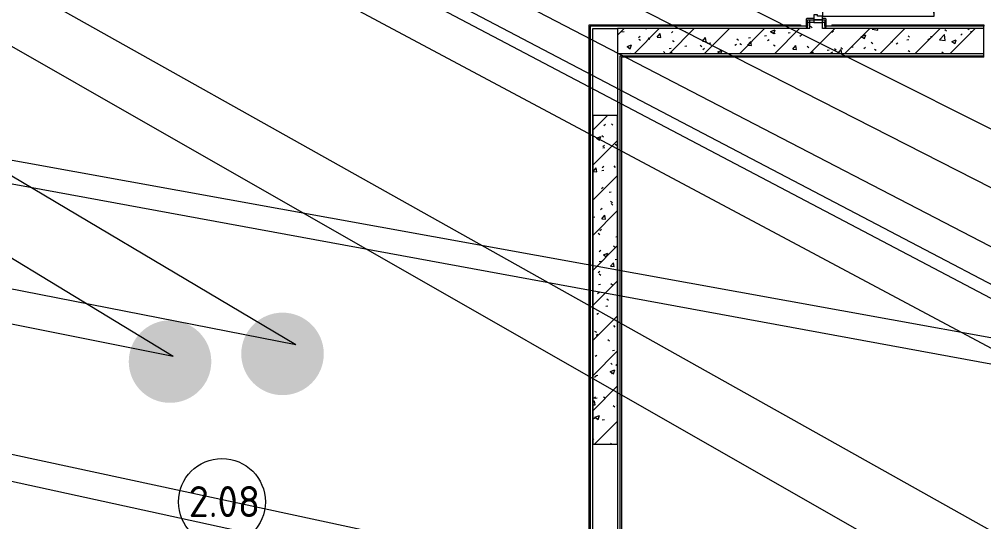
# Model space of a CAD drawing. Header units: millimetres. Extents: x -584918 to 2941280, y 3000189 to 4229862.
# Drawn here: x 174390 to 182161, y 3835191 to 3839241 of the extents above; entities that cross this region are included whole.
import ezdxf

# ---------------------------------------------------------------- set-up
doc = ezdxf.new("R2010")
doc.units = ezdxf.units.MM
doc.linetypes.add('ASVP_Невидимые', pattern=[5, 3, -2])
for name, color, linetype, lineweight in [('Двери', 7, 'Continuous', 0), ('Марки помещений', 7, 'Continuous', 0), ('Обобщенные модели', 7, 'Continuous', 0), ('Перекрытие', 7, 'Continuous', 0), ('Стены внутренние', 7, 'Continuous', 0), ('Стены несущие', 7, 'Continuous', 0), ('Стены отделка', 7, 'Continuous', 0), ('экспертиза ДУ', 1, 'Continuous', 0), ('экспертиза ДУ пояснения', 6, 'Continuous', 0)]:
    doc.layers.add(name, color=color, linetype=linetype, lineweight=lineweight)
doc.styles.add('GOST Common_2', font='', dxfattribs={"height": 500})
doc.styles.get('GOST Common_2').set_extended_font_data('GOST Common')
pattern_1 = [(45, (184030.3, 3824416.36), (-141.4214, 141.4214), [])]
pattern_2 = [(50, (184030.3, 3824416.36), (364.368, -31.8783), [38.1, -419.1]), (355, (184030.3, 3824416.36), (-70.486, 382.113), [30.48, -335.28]), (100.451, (184060.67, 3824413.7), (293.885, 350.2334), [32.38, -356.18]), (46.184, (184030.3, 3824517.96), (542.158, -84.086), [57.15, -628.65]), (96.636, (184075.5, 3824510.96), (474.805, 494.855), [48.57, -534.27]), (351.184, (184030.3, 3824517.96), (474.81, 494.85), [45.72, -502.92]), (21, (184081.1, 3824492.56), (303.2285, -204.5305), [38.1, -419.1]), (326, (184081.1, 3824492.56), (123.604, 368.376), [30.48, -335.28]), (71.451, (184106.37, 3824475.52), (426.834, 163.843), [32.38, -356.18]), (37.5, (184030.3, 3824416.36), (6.1766, 169.1102), [16.764, -314.452, 16.764, -323.596, -336.55]), (37.5, (184030.3, 3824416.36), (6.1766, 169.1102), [-671.576, 16.764, -319.786]), (7.5, (184030.3, 3824416.36), (133.6389, 200.3615), [16.764, -177.292, 16.764, -306.832, -128.27]), (7.5, (184030.3, 3824416.36), (133.6389, 200.3615), [-517.652, 16.764, -111.506]), (327.5, (183917.02, 3824416.36), (271.1818, -11.4584), [16.764, -110.236, 16.764, -379.476, -525.78]), (327.5, (183917.02, 3824416.36), (271.1818, -11.4584), [-523.24, 16.764, -509.016]), (317.5, (183866.22, 3824416.36), (296.2585, 50.853), [16.764, -148.336, 16.764, -246.38, -373.38]), (317.5, (183866.22, 3824416.36), (296.2585, 50.853), [-428.244, 16.764, -356.616])]

# ---------------------------------------------------------------- blocks, each defined once
blk = doc.blocks.new('ASVP_ДверьДеревянная_2 полотна - Межкомнатная 1300х2000h_полотна_ Г Л _1220 в свету_-7531502-АР Этаж 02')
at = {"layer": 'Двери', "lineweight": 18}
for p, q in [((650, 950), (610, 950)), ((610, 950), (610, 50)), ((650, 50), (650, 950)), ((-650, 450), (-610, 450)), ((-650, 50), (-650, 450)), ((-610, 450), (-610, 50)), ((-680, 50), (-650, 50)), ((-680, -20), (-680, 50)), ((-610, 50), (-650, 50)), ((-650, 50), (-650, 10)), ((-650, 10), (-640, 10)), ((-640, 10), (-640, -20)), ((610, 50), (650, 50)), ((650, 10), (640, 10)), ((640, 10), (640, -20)), ((680, 50), (650, 50)), ((650, 50), (650, 10)), ((680, -20), (680, 50)), ((-640, -20), (-680, -20)), ((640, -20), (680, -20))]:
    blk.add_line(p, q, dxfattribs=at)
at = {"layer": 'Двери', "linetype": 'ASVP_Невидимые', "lineweight": 18}
for p, q in [((-700, 50), (-680, 50)), ((-700, -20), (-700, 50)), ((-680, 50), (-680, -20)), ((700, 50), (680, 50)), ((680, 50), (680, -20)), ((700, -20), (700, 50)), ((-680, -20), (-700, -20)), ((680, -20), (700, -20))]:
    blk.add_line(p, q, dxfattribs=at)
at = {"layer": 'Двери'}
for centre, radius, start, end in [((650, 50), 900, 90, 180), ((-650, 50), 400, 360, 90)]:
    blk.add_arc(centre, radius, start, end, dxfattribs=at)
blk = doc.blocks.new('ASVP_НАЛИЧНИК МДФ_Двери - Наличник дверной МДФ-V57-АР Этаж 02')
at = {"layer": 'Обобщенные модели'}
for p, q in [((-681, 0), (-740, 0)), ((-740, 0), (-740, -5)), ((-681, -1), (-681, 0)), ((-680, 50), (-680, -1)), ((-670, -5), (-670, 50)), ((670, 50), (670, -5)), ((680, -1), (680, 50)), ((740, 0), (681, 0)), ((681, 0), (681, -1)), ((740, -5), (740, 0)), ((-735, -10), (-675, -10)), ((-680, -1), (-681, -1)), ((675, -10), (735, -10)), ((681, -1), (680, -1))]:
    blk.add_line(p, q, dxfattribs=at)
for centre, start, end in [((-735, -5), 180, 270), ((-675, -5), 270, 360), ((675, -5), 180, 270), ((735, -5), 270, 360)]:
    blk.add_arc(centre, 5, start, end, dxfattribs=at)
blk = doc.blocks.new('ASVP_НАЛИЧНИК МДФ_Двери - Наличник дверной МДФ-V58-АР Этаж 02')
at = {"layer": 'Обобщенные модели'}
for p, q in [((-681, 0), (-740, 0)), ((-740, 0), (-740, -5)), ((-681, -1), (-681, 0)), ((-680, 20), (-680, -1)), ((-670, -5), (-670, 20)), ((670, 20), (670, -5)), ((680, -1), (680, 20)), ((740, 0), (681, 0)), ((681, 0), (681, -1)), ((740, -5), (740, 0)), ((-735, -10), (-675, -10)), ((-680, -1), (-681, -1)), ((675, -10), (735, -10)), ((681, -1), (680, -1))]:
    blk.add_line(p, q, dxfattribs=at)
for centre, start, end in [((-735, -5), 180, 270), ((-675, -5), 270, 360), ((675, -5), 180, 270), ((735, -5), 270, 360)]:
    blk.add_arc(centre, 5, start, end, dxfattribs=at)
blk = doc.blocks.new('ASVP_Марка_Помещение_ДваЗначения - Номер Площадь-685795-АР Этаж 02')
at = {"layer": 'Марки помещений'}
blk.add_circle((0, 0), 3.5, dxfattribs=at)

msp = doc.modelspace()

# ---------------------------------------------------------------- hatches: boundary and pattern name
at = {"layer": 'Стены внутренние'}
h = msp.add_hatch(dxfattribs=at)
h.set_pattern_fill('FP_1', color=256, style=0, pattern_type=2)
h.set_pattern_definition(pattern_1)
h.paths.add_polyline_path([(180761.203, 3839165.697), (180861.203, 3839165.697), (180861.203, 3839215.697), (180761.203, 3839215.697), (180761.203, 3839171.357)])
h.paths.add_polyline_path([(180791.203, 3840615.697), (180861.203, 3840615.697), (180861.203, 3840765.697), (180761.203, 3840764.541), (180761.203, 3840615.697)])
h = msp.add_hatch(dxfattribs=at)
h.set_pattern_fill('FP_2', color=256, style=0, pattern_type=2)
h.set_pattern_definition(pattern_2)
h.paths.add_polyline_path([(180761.203, 3839165.697), (180861.203, 3839165.697), (180861.203, 3839215.697), (180761.203, 3839215.697), (180761.203, 3839171.357)])
h.paths.add_polyline_path([(180791.203, 3840615.697), (180861.203, 3840615.697), (180861.203, 3840765.697), (180761.203, 3840764.541), (180761.203, 3840615.697)])
h = msp.add_hatch(dxfattribs=at)
h.set_pattern_fill('FP_1', color=256, style=0, pattern_type=2)
h.set_pattern_definition(pattern_1)
h.paths.add_polyline_path([(182161.203, 3838965.697), (182161.203, 3839165.697), (179211.203, 3839165.697), (179211.203, 3838965.697), (180950.507, 3838965.697)])
h = msp.add_hatch(dxfattribs=at)
h.set_pattern_fill('FP_2', color=256, style=0, pattern_type=2)
h.set_pattern_definition(pattern_2)
h.paths.add_polyline_path([(182161.203, 3838965.697), (182161.203, 3839165.697), (179211.203, 3839165.697), (179211.203, 3838965.697), (180950.507, 3838965.697)])
h = msp.add_hatch(dxfattribs=at)
h.set_pattern_fill('FP_1', color=256, style=0, pattern_type=2)
h.set_pattern_definition(pattern_1)
h.paths.add_polyline_path([(179011.203, 3835815.697), (179211.203, 3835815.697), (179211.203, 3838465.697), (179011.203, 3838465.697), (179011.203, 3838087.162)])
h = msp.add_hatch(dxfattribs=at)
h.set_pattern_fill('FP_2', color=256, style=0, pattern_type=2)
h.set_pattern_definition(pattern_2)
h.paths.add_polyline_path([(179011.203, 3835815.697), (179211.203, 3835815.697), (179211.203, 3838465.697), (179011.203, 3838465.697), (179011.203, 3838087.162)])
at = {"layer": 'экспертиза ДУ', "lineweight": 0}
h = msp.add_hatch(color=30, dxfattribs=at)
edge = h.paths.add_edge_path()
edge.add_arc((176511.048, 3836543.552), 332.544, 0, 360)
h = msp.add_hatch(color=5, dxfattribs=at)
edge = h.paths.add_edge_path()
edge.add_arc((175604.627, 3836481.594), 332.544, 0, 360)

# ---------------------------------------------------------------- linework, layer by layer
at = {"layer": 'Перекрытие'}
msp.add_line((180761.203, 3839215.697), (180761.203, 3839235.697), dxfattribs=at)
at = {"layer": 'Стены внутренние'}
for p, q in [((178981.203, 3834605.697), (178981.203, 3839195.697)), ((178981.203, 3839195.697), (180686.203, 3839195.697)), ((180686.203, 3839195.697), (180686.203, 3839185.697)), ((180936.203, 3839195.697), (182161.203, 3839195.697)), ((180936.203, 3839195.697), (180936.203, 3839185.697)), ((182161.203, 3839195.697), (182161.203, 3839185.697)), ((182161.203, 3838935.697), (182161.203, 3838945.697)), ((182161.203, 3838935.697), (179241.203, 3838935.697)), ((179241.203, 3838935.697), (179241.203, 3834605.697))]:
    msp.add_line(p, q, dxfattribs=at)
at = {"layer": 'Стены несущие'}
for p, q in [((180791.203, 3839215.697), (180761.203, 3839215.697)), ((180761.203, 3839165.697), (180761.203, 3839215.697)), ((180861.203, 3839165.697), (180861.203, 3839215.697)), ((180761.203, 3839165.697), (179211.203, 3839165.697)), ((179211.203, 3839165.697), (179211.203, 3838965.697)), ((182161.203, 3839165.697), (180861.203, 3839165.697)), ((182161.203, 3838965.697), (182161.203, 3839165.697)), ((179211.203, 3838965.697), (182161.203, 3838965.697)), ((179211.203, 3838465.697), (179011.203, 3838465.697)), ((179011.203, 3838465.697), (179011.203, 3835815.697)), ((179211.203, 3835815.697), (179211.203, 3838465.697)), ((179011.203, 3835815.697), (179211.203, 3835815.697))]:
    msp.add_line(p, q, dxfattribs=at)
at = {"layer": 'Стены отделка'}
for p, q in [((178991.203, 3839185.697), (178991.203, 3834565.697)), ((180741.203, 3839185.697), (178991.203, 3839185.697)), ((180761.203, 3839215.697), (180741.203, 3839215.697)), ((180741.203, 3839215.697), (180741.203, 3839185.697)), ((180881.203, 3839215.697), (180861.203, 3839215.697)), ((180881.203, 3839185.697), (180881.203, 3839215.697)), ((182161.203, 3839185.697), (180881.203, 3839185.697)), ((182161.203, 3839165.697), (182161.203, 3839185.697)), ((179011.203, 3835115.697), (179011.203, 3839165.697)), ((179011.203, 3839165.697), (179211.203, 3839165.697)), ((179211.203, 3838965.697), (179211.203, 3835115.697)), ((179231.203, 3838945.697), (182161.203, 3838945.697)), ((179231.203, 3834565.697), (179231.203, 3838945.697)), ((182161.203, 3838945.697), (182161.203, 3838965.697))]:
    msp.add_line(p, q, dxfattribs=at)
at = {"layer": 'экспертиза ДУ'}
for points in [[(175630.543, 3836522.339), (104537.279, 3850758.128)], [(176618.23, 3836615.777), (104537.279, 3850758.128)], [(104537.279, 3850758.128), (182583.877, 3836395.57)], [(183477.908, 3836444.323), (104537.279, 3850758.128)], [(196251.948, 3830728.236), (104537.279, 3850758.128)], [(104537.279, 3850758.128), (197324.351, 3830787.504)]]:
    msp.add_lwpolyline(points, dxfattribs=at)
at = {"layer": 'экспертиза ДУ пояснения'}
for points in [[(175630.543, 3836522.339), (127632.222, 3865719.663)], [(176618.23, 3836615.777), (127632.222, 3865719.663)], [(127632.222, 3865719.663), (182583.877, 3836395.57)], [(183477.908, 3836444.323), (127632.222, 3865719.663)], [(189381.376, 3830415.598), (127632.222, 3865719.663)], [(127632.222, 3865719.663), (190303.722, 3830587.545)], [(196251.948, 3830728.236), (127632.222, 3865719.663)], [(127632.222, 3865719.663), (197324.351, 3830787.504)], [(202853.373, 3826133.956), (127632.222, 3865719.663)], [(127632.222, 3865719.663), (203742.915, 3826246.124)]]:
    msp.add_lwpolyline(points, dxfattribs=at)

# ---------------------------------------------------------------- block references
at = {"layer": 'Двери', "rotation": 269.9999999999999}
msp.add_blockref('ASVP_ДверьДеревянная_2 полотна - Межкомнатная 1300х2000h_полотна_ Г Л _1220 в свету_-7531502-АР Этаж 02', (180811.203, 3839915.697), dxfattribs=at)
at = {"layer": 'Марки помещений', "xscale": 99.99999999999993, "yscale": 99.99999999999993, "zscale": 99.99999999999993}
msp.add_blockref('ASVP_Марка_Помещение_ДваЗначения - Номер Площадь-685795-АР Этаж 02', (176023.029, 3835350.527), dxfattribs=at)
at = {"layer": 'Обобщенные модели'}
for name, p, rotation in [('ASVP_НАЛИЧНИК МДФ_Двери - Наличник дверной МДФ-V57-АР Этаж 02', (180741.203, 3839915.697), 269.9999999999999), ('ASVP_НАЛИЧНИК МДФ_Двери - Наличник дверной МДФ-V58-АР Этаж 02', (180881.203, 3839915.697), 89.99999999999972)]:
    msp.add_blockref(name, p, dxfattribs=dict(at, rotation=rotation))

# ---------------------------------------------------------------- texts
at = {"layer": 'Марки помещений', "insert": (175754.372, 3835478.252), "char_height": 250, "width": 663.79725, "attachment_point": 1, "style": 'GOST Common_2'}
msp.add_mtext('2.08', dxfattribs=at)

doc.saveas('drawing.dxf')
